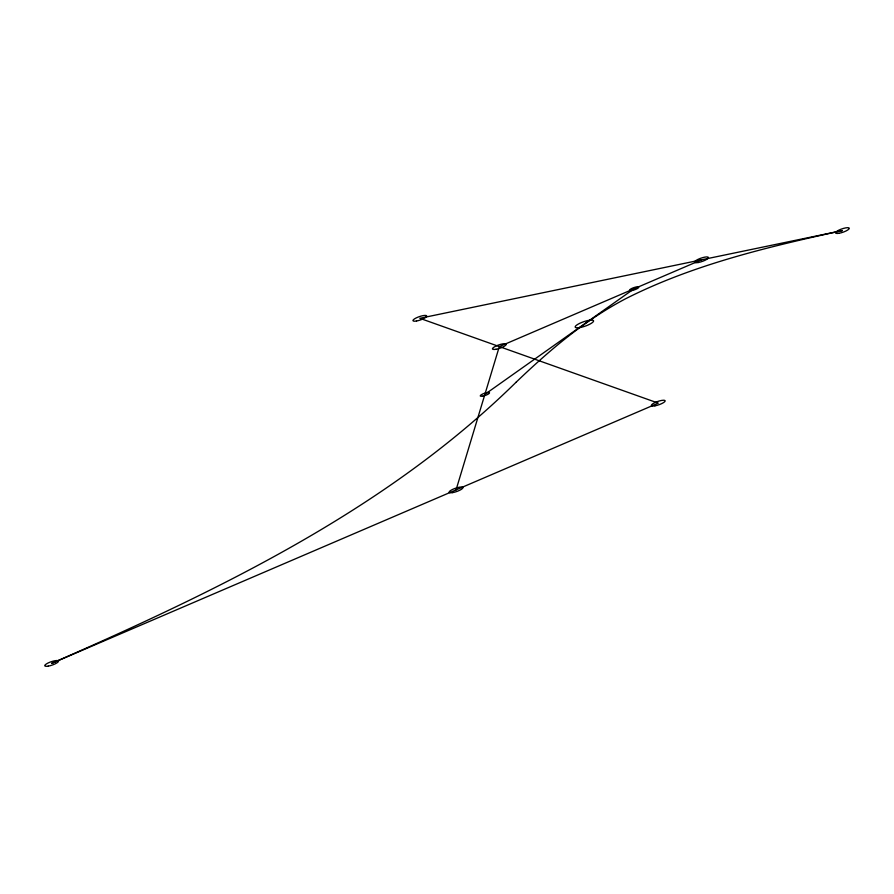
<?xml version="1.0" encoding="UTF-8"?>
<svg xmlns="http://www.w3.org/2000/svg" width="894" height="894" viewBox="0 0 894 894"><rect width="100%" height="100%" fill="white"/><g stroke="black" fill="none" stroke-linecap="round" stroke-linejoin="round"><path stroke-width="1.34" d="M456.052 489.901L499.321 346.581L701.544 259.819M484.894 394.355L634.137 288.74M516.039 382.286C385.381 510.63 217.365 590.744 51.617 663.426L658.275 403.138L419.845 318.309L842.383 230.574C768.482 246.8 693.833 264.311 625.878 298.618C584.788 320.108 549.352 350.359 516.039 382.286M48.265 666.131A7.286 1.754 -19.1 0 0 58.523 661.158A7.286 1.754 -19.1 0 0 48.052 663.002A7.286 1.754 -19.1 0 0 48.265 666.131M452.699 492.605A7.286 1.754 -19.1 0 0 462.958 487.621A7.286 1.754 -19.1 0 0 452.487 489.465A7.286 1.754 -19.1 0 0 452.699 492.605M654.922 405.831A7.286 1.754 -19.1 0 0 665.181 400.858A7.286 1.754 -19.1 0 0 654.71 402.702A7.286 1.754 -19.1 0 0 654.922 405.831M495.969 349.286A7.286 1.754 -19.1 0 0 506.239 344.313A7.286 1.754 -19.1 0 0 495.757 346.157A7.286 1.754 -19.1 0 0 495.969 349.286M416.492 321.013A7.286 1.754 -19.1 0 0 426.762 316.029A7.286 1.754 -19.1 0 0 416.291 317.873A7.286 1.754 -19.1 0 0 416.492 321.013M698.192 262.523A7.286 1.754 -19.1 0 0 708.45 257.55A7.286 1.754 -19.1 0 0 697.979 259.383A7.286 1.754 -19.1 0 0 698.192 262.523M839.03 233.278A7.286 1.754 -19.1 0 0 849.3 228.305A7.286 1.754 -19.1 0 0 838.829 230.149A7.286 1.754 -19.1 0 0 839.03 233.278M482.659 396.154A4.861 1.162 -19.1 0 0 489.51 392.835A4.861 1.162 -19.1 0 0 482.525 394.064A4.861 1.162 -19.1 0 0 482.659 396.154M631.902 290.539A4.861 1.162 -19.1 0 0 638.741 287.22A4.861 1.162 -19.1 0 0 631.756 288.449A4.861 1.162 -19.1 0 0 631.902 290.539M579.915 327.55A9.722 2.336 -19.1 0 0 593.605 320.912A9.722 2.336 -19.1 0 0 579.636 323.371A9.722 2.336 -19.1 0 0 579.915 327.55"/></g></svg>
